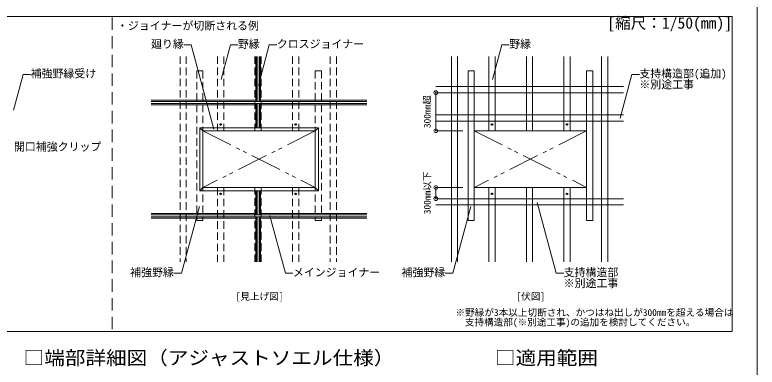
# Model space of a CAD drawing. Units: millimetres on the paper, enlarged 10 times, with parts at other scales. Extents: x -1950 to 1950, y -1347 to 1325.
# Drawn here: x 761 to 1950, y -511 to 54 of the extents above; entities that cross this region are included whole.
import ezdxf
from ezdxf.enums import TextEntityAlignment as Align

# ---------------------------------------------------------------- set-up
doc = ezdxf.new("R2010")
doc.units = ezdxf.units.MM
doc.header["$LTSCALE"] = 10
doc.header["$PDMODE"] = 32
doc.header["$PDSIZE"] = 6
for name, pattern in [('DASHED1', [1.8, 1.2, -0.6]), ('DASHED2', [3, 2, -1]), ('DOUBLE_CHAIN1', [8.8, 5, -1, 0.6, -0.6, 0.6, -1])]:
    doc.linetypes.add(name, pattern=pattern)
for name, color, linetype, lineweight in [('8-1_吊り材', 7, 'Continuous', 18), ('8-2_野縁受け', 3, 'Continuous', 18), ('8-3_野縁', 2, 'Continuous', 25), ('8-5_寸法', 4, 'Continuous', 9), ('8-6_文字', 7, 'Continuous', 18), ('8-9_躯体他', 4, 'Continuous', 9), ('8-B_補強金具・金具・その他', 3, 'Continuous', 18), ('8-C_ビス・アンカーボルト・強調図形', 2, 'Continuous', 25), ('8-D_パネル', 4, 'Continuous', 9), ('F-3_野縁', 3, 'Continuous', 18)]:
    doc.layers.add(name, color=color, linetype=linetype, lineweight=lineweight)
doc.layers.add('F-6_文字', color=7, linetype='Continuous')
doc.styles.add('ＭＳ ゴシック', font='')
doc.styles.get('ＭＳ ゴシック').set_extended_font_data('MS Gothic')

msp = doc.modelspace()

# ---------------------------------------------------------------- linework, layer by layer
at = {"layer": '8-1_吊り材', "linetype": 'DASHED1'}
for p, q in [((1025.59, -12.82), (1025.59, -342.42)), ((1035.59, -12.82), (1035.59, -342.42)), ((1085.59, -12.82), (1085.59, -132.19)), ((1095.59, -12.82), (1095.59, -132.19)), ((1145.59, -12.82), (1145.59, -132.19)), ((1155.59, -12.82), (1155.59, -132.19)), ((1205.59, -12.82), (1205.59, -132.19)), ((1215.59, -12.82), (1215.59, -132.19)), ((1266.19, -12.82), (1266.19, -342.42)), ((1276.19, -12.82), (1276.19, -342.42)), ((1052.22, -36.08), (1062.22, -36.08)), ((1062.22, -36.08), (1062.22, -276.08)), ((1242.22, -36.08), (1252.22, -36.08)), ((1252.22, -36.08), (1252.22, -276.08)), ((1085.59, -223.19), (1085.59, -342.42)), ((1095.59, -223.19), (1095.59, -342.42)), ((1145.59, -342.42), (1145.59, -223.19)), ((1155.59, -342.42), (1155.59, -223.19)), ((1205.59, -223.19), (1205.59, -342.42)), ((1215.59, -223.19), (1215.59, -342.42))]:
    msp.add_line(p, q, dxfattribs=at)
at = {"layer": '8-1_吊り材'}
for p, q in [((1460.26, -12.82), (1460.26, -342.42)), ((1470.26, -12.82), (1470.26, -342.42)), ((1520.26, -12.82), (1520.26, -132.19)), ((1530.26, -12.82), (1530.26, -132.19)), ((1580.26, -12.82), (1580.26, -132.19)), ((1590.26, -12.82), (1590.26, -132.19)), ((1640.26, -12.82), (1640.26, -132.19)), ((1650.26, -12.82), (1650.26, -132.19)), ((1700.86, -12.82), (1700.86, -342.42)), ((1710.86, -12.82), (1710.86, -342.42)), ((1486.89, -36.08), (1486.89, -276.08)), ((1486.89, -36.08), (1496.89, -36.08)), ((1496.89, -36.08), (1496.89, -276.08)), ((1676.89, -36.08), (1686.89, -36.08)), ((1686.89, -36.08), (1686.89, -276.08)), ((1520.26, -223.19), (1520.26, -342.42)), ((1530.26, -223.19), (1530.26, -342.42)), ((1580.26, -342.42), (1580.26, -223.19)), ((1590.26, -342.42), (1590.26, -223.19)), ((1640.26, -223.19), (1640.26, -342.42)), ((1650.26, -223.19), (1650.26, -342.42)), ((1486.89, -276.08), (1496.89, -276.08))]:
    msp.add_line(p, q, dxfattribs=at)
at = {"layer": '8-1_吊り材', "linetype": 'DASHED1'}
for points in [[(1052.22, -36.08), (1052.22, -276.08), (1062.22, -276.08)], [(1242.22, -36.08), (1242.22, -276.08), (1252.22, -276.08)]]:
    msp.add_lwpolyline(points, dxfattribs=at)
at = {"layer": '8-1_吊り材'}
msp.add_lwpolyline([(1676.89, -36.08), (1676.89, -276.08), (1686.89, -276.08)], dxfattribs=at)
at = {"layer": '8-2_野縁受け'}
for p, q in [((1146.79, -82.82), (979.53, -82.82)), ((1324.93, -82.82), (1154.39, -82.82)), ((1324.93, -84.99), (979.53, -84.99)), ((979.53, -88.39), (1324.93, -88.39)), ((979.53, -90.42), (1146.79, -90.42)), ((1154.39, -90.42), (1324.93, -90.42)), ((1146.79, -264.82), (979.53, -264.82)), ((1324.93, -266.99), (979.53, -266.99)), ((979.53, -270.39), (1324.93, -270.39)), ((979.53, -272.42), (1146.79, -272.42)), ((1324.93, -264.82), (1154.39, -264.82)), ((1154.39, -272.42), (1324.93, -272.42))]:
    msp.add_line(p, q, dxfattribs=at)
at = {"layer": '8-3_野縁'}
for p, q in [((1146.79, -12.82), (1146.79, -84.99)), ((1148.89, -84.99), (1148.89, -12.82)), ((1152.28, -12.82), (1152.28, -84.99)), ((1154.39, -84.99), (1154.39, -12.82)), ((1146.79, -88.39), (1146.79, -127.19)), ((1148.89, -127.19), (1148.89, -88.39)), ((1152.28, -88.39), (1152.28, -127.19)), ((1154.39, -127.19), (1154.39, -88.39)), ((1146.79, -228.19), (1146.79, -266.99)), ((1148.89, -266.99), (1148.89, -228.19)), ((1152.28, -228.19), (1152.28, -266.99)), ((1154.39, -266.99), (1154.39, -228.19)), ((1146.79, -270.39), (1146.79, -342.42)), ((1148.89, -342.42), (1148.89, -270.39)), ((1152.28, -270.39), (1152.28, -342.42)), ((1154.39, -342.42), (1154.39, -270.39))]:
    msp.add_line(p, q, dxfattribs=at)
at = {"layer": '8-5_寸法'}
for p, q in [((1435.26, -132.19), (1435.26, -71.08)), ((1435.26, -71.08), (1477.86, -71.08)), ((1435.26, -132.19), (1478.57, -132.19)), ((1435.26, -223.19), (1478.57, -223.19)), ((1435.26, -241.08), (1435.26, -223.19)), ((1435.26, -241.08), (1477.86, -241.08))]:
    msp.add_line(p, q, dxfattribs=at)
at = {"layer": '8-5_寸法', "color": 7}
for p in [(1435.26, -71.08), (1435.26, -132.19), (1435.26, -223.19), (1435.26, -241.08)]:
    msp.add_point(p, dxfattribs=at)
at = {"layer": '8-6_文字'}
for p, q in [((1106.13, 5.45), (1091.22, -50.19)), ((1106.13, 5.45), (1118.13, 5.45)), ((1168.55, 5.45), (1180.55, 5.45)), ((1540.8, 5.45), (1525.89, -50.19)), ((1540.8, 5.45), (1552.8, 5.45)), ((774.2, -41.98), (758.83, -99.33)), ((774.2, -41.98), (786.2, -41.98)), ((1749.29, -41.98), (1730.51, -112.04)), ((1749.29, -41.98), (1761.29, -41.98)), ((1628.1, -360.69), (1597.72, -247.32)), ((1027.72, -360.69), (1056.48, -253.36)), ((1462.39, -360.69), (1491.15, -253.36)), ((1015.72, -360.69), (1027.72, -360.69)), ((1450.39, -360.69), (1462.39, -360.69)), ((1628.1, -360.69), (1640.1, -360.69))]:
    msp.add_line(p, q, dxfattribs=at)
at = {"layer": '8-6_文字', "color": 4, "lineweight": 9}
for p, q in [((1015.72, -360.69), (1027.72, -360.69)), ((1450.39, -360.69), (1462.39, -360.69))]:
    msp.add_line(p, q, dxfattribs=at)
at = {"layer": '8-6_文字'}
for points in [[(1079.72, -129.67), (1043.52, 5.45), (1031.52, 5.45)], [(1151.15, -59.47), (1168.55, 5.45), (1180.55, 5.45)], [(1169.61, -268.52), (1194.31, -360.69), (1206.31, -360.69)]]:
    msp.add_lwpolyline(points, dxfattribs=at)
at = {"layer": '8-9_躯体他'}
for p, q in [((1435.26, -61.08), (1735.86, -61.08)), ((1735.86, -71.08), (1435.26, -71.08)), ((1435.26, -106.84), (1735.86, -106.84)), ((1435.26, -116.84), (1735.86, -116.84)), ((1435.26, -241.08), (1735.86, -241.08)), ((1435.26, -251.08), (1735.86, -251.08))]:
    msp.add_line(p, q, dxfattribs=at)
at = {"layer": '8-B_補強金具・金具・その他'}
for p, q in [((1057.22, -127.19), (1247.22, -127.19)), ((1057.22, -228.19), (1057.22, -127.19)), ((1062.22, -132.19), (1057.22, -127.19)), ((1242.22, -132.19), (1247.22, -127.19)), ((1247.22, -127.19), (1247.22, -228.19)), ((1062.22, -132.19), (1062.22, -223.19)), ((1062.22, -132.19), (1242.22, -132.19)), ((1242.22, -132.19), (1242.22, -223.19)), ((1062.22, -223.19), (1057.22, -228.19)), ((1242.22, -223.19), (1062.22, -223.19)), ((1242.22, -223.19), (1247.22, -228.19)), ((1247.22, -228.19), (1057.22, -228.19))]:
    msp.add_line(p, q, dxfattribs=at)
at = {"layer": '8-C_ビス・アンカーボルト・強調図形'}
for p, q in [((1090.14, -121.96), (1090.37, -121.96)), ((1090.37, -121.96), (1090.45, -121.92)), ((1090.37, -121.96), (1090.4, -122)), ((1090.37, -122.17), (1090.4, -122.13)), ((1090.45, -121.92), (1090.49, -121.96)), ((1090.45, -122.2), (1090.49, -122.17)), ((1090.49, -122.28), (1090.45, -122.2)), ((1090.7, -122.06), (1090.48, -122.06)), ((1090.49, -121.84), (1090.52, -121.88)), ((1090.49, -122.28), (1090.52, -122.25)), ((1090.49, -122.51), (1090.49, -122.28)), ((1090.59, -121.95), (1090.59, -122.17)), ((1090.69, -121.84), (1090.66, -121.88)), ((1090.69, -122.28), (1090.66, -122.25)), ((1090.69, -121.61), (1090.69, -121.84)), ((1090.69, -121.84), (1090.73, -121.92)), ((1090.73, -121.92), (1090.69, -121.96)), ((1090.73, -122.2), (1090.69, -122.17)), ((1090.81, -121.96), (1090.73, -121.92)), ((1090.81, -122.17), (1090.73, -122.2)), ((1090.81, -121.96), (1090.78, -122)), ((1090.81, -122.17), (1090.78, -122.13)), ((1091.04, -121.96), (1090.81, -121.96)), ((1091.04, -122.16), (1090.81, -122.17)), ((1210.14, -121.96), (1210.37, -121.96)), ((1210.37, -121.96), (1210.45, -121.92)), ((1210.37, -121.96), (1210.4, -122)), ((1210.37, -122.17), (1210.4, -122.13)), ((1210.45, -121.92), (1210.49, -121.96)), ((1210.45, -122.2), (1210.49, -122.17)), ((1210.49, -122.28), (1210.45, -122.2)), ((1210.7, -122.06), (1210.48, -122.06)), ((1210.49, -121.84), (1210.52, -121.88)), ((1210.49, -122.28), (1210.52, -122.25)), ((1210.49, -122.51), (1210.49, -122.28)), ((1210.59, -121.95), (1210.59, -122.17)), ((1210.69, -121.84), (1210.66, -121.88)), ((1210.69, -122.28), (1210.66, -122.25)), ((1210.69, -121.61), (1210.69, -121.84)), ((1210.69, -121.84), (1210.73, -121.92)), ((1210.73, -121.92), (1210.69, -121.96)), ((1210.73, -122.2), (1210.69, -122.17)), ((1210.81, -121.96), (1210.73, -121.92)), ((1210.81, -122.17), (1210.73, -122.2)), ((1210.81, -121.96), (1210.78, -122)), ((1210.81, -122.17), (1210.78, -122.13)), ((1211.04, -121.96), (1210.81, -121.96)), ((1211.04, -122.16), (1210.81, -122.17)), ((1524.81, -121.96), (1525.04, -121.96)), ((1525.04, -121.96), (1525.12, -121.92)), ((1525.04, -121.96), (1525.07, -122)), ((1525.04, -122.17), (1525.07, -122.13)), ((1525.12, -121.92), (1525.16, -121.96)), ((1525.12, -122.2), (1525.16, -122.17)), ((1525.16, -122.28), (1525.12, -122.2)), ((1525.37, -122.06), (1525.15, -122.06)), ((1525.16, -121.84), (1525.19, -121.88)), ((1525.16, -122.28), (1525.19, -122.25)), ((1525.16, -122.51), (1525.16, -122.28)), ((1525.26, -121.95), (1525.26, -122.17)), ((1525.36, -121.84), (1525.33, -121.88)), ((1525.36, -122.28), (1525.33, -122.25)), ((1525.36, -121.61), (1525.36, -121.84)), ((1525.36, -121.84), (1525.4, -121.92)), ((1525.4, -121.92), (1525.36, -121.96)), ((1525.4, -122.2), (1525.36, -122.17)), ((1525.48, -121.96), (1525.4, -121.92)), ((1525.48, -122.17), (1525.4, -122.2)), ((1525.48, -121.96), (1525.45, -122)), ((1525.48, -122.17), (1525.45, -122.13)), ((1525.71, -121.96), (1525.48, -121.96)), ((1525.71, -122.16), (1525.48, -122.17)), ((1644.81, -121.96), (1645.04, -121.96)), ((1645.04, -121.96), (1645.12, -121.92)), ((1645.04, -121.96), (1645.07, -122)), ((1645.04, -122.17), (1645.07, -122.13)), ((1645.12, -121.92), (1645.16, -121.96)), ((1645.12, -122.2), (1645.16, -122.17)), ((1645.16, -122.28), (1645.12, -122.2)), ((1645.37, -122.06), (1645.15, -122.06)), ((1645.16, -121.84), (1645.19, -121.88)), ((1645.16, -122.28), (1645.19, -122.25)), ((1645.16, -122.51), (1645.16, -122.28)), ((1645.26, -121.95), (1645.26, -122.17)), ((1645.36, -121.84), (1645.33, -121.88)), ((1645.36, -122.28), (1645.33, -122.25)), ((1645.36, -121.61), (1645.36, -121.84)), ((1645.36, -121.84), (1645.4, -121.92)), ((1645.4, -121.92), (1645.36, -121.96)), ((1645.4, -122.2), (1645.36, -122.17)), ((1645.48, -121.96), (1645.4, -121.92)), ((1645.48, -122.17), (1645.4, -122.2)), ((1645.48, -121.96), (1645.45, -122)), ((1645.48, -122.17), (1645.45, -122.13)), ((1645.71, -121.96), (1645.48, -121.96)), ((1645.71, -122.16), (1645.48, -122.17)), ((1090.14, -233.41), (1090.37, -233.41)), ((1090.37, -233.21), (1090.4, -233.24)), ((1090.37, -233.41), (1090.4, -233.38)), ((1090.37, -233.41), (1090.45, -233.45)), ((1090.49, -233.09), (1090.45, -233.17)), ((1090.45, -233.17), (1090.49, -233.21)), ((1090.45, -233.45), (1090.49, -233.42)), ((1090.7, -233.31), (1090.48, -233.31)), ((1090.49, -232.86), (1090.49, -233.09)), ((1090.49, -233.09), (1090.52, -233.12)), ((1090.49, -233.53), (1090.52, -233.5)), ((1090.59, -233.42), (1090.59, -233.2)), ((1090.69, -233.09), (1090.66, -233.12)), ((1090.69, -233.53), (1090.66, -233.5)), ((1090.73, -233.17), (1090.69, -233.21)), ((1090.73, -233.45), (1090.69, -233.42)), ((1090.69, -233.53), (1090.73, -233.45)), ((1090.69, -233.76), (1090.69, -233.53)), ((1090.81, -233.21), (1090.73, -233.17)), ((1090.81, -233.41), (1090.73, -233.45)), ((1090.81, -233.21), (1090.78, -233.24)), ((1090.81, -233.41), (1090.78, -233.38)), ((1091.04, -233.21), (1090.81, -233.21)), ((1091.04, -233.41), (1090.81, -233.41)), ((1210.14, -233.41), (1210.37, -233.41)), ((1210.37, -233.21), (1210.4, -233.24)), ((1210.37, -233.41), (1210.4, -233.38)), ((1210.37, -233.41), (1210.45, -233.45)), ((1210.49, -233.09), (1210.45, -233.17)), ((1210.45, -233.17), (1210.49, -233.21)), ((1210.45, -233.45), (1210.49, -233.42)), ((1210.7, -233.31), (1210.48, -233.31)), ((1210.49, -232.86), (1210.49, -233.09)), ((1210.49, -233.09), (1210.52, -233.12)), ((1210.49, -233.53), (1210.52, -233.5)), ((1210.59, -233.42), (1210.59, -233.2)), ((1210.69, -233.09), (1210.66, -233.12)), ((1210.69, -233.53), (1210.66, -233.5)), ((1210.73, -233.17), (1210.69, -233.21)), ((1210.73, -233.45), (1210.69, -233.42)), ((1210.69, -233.53), (1210.73, -233.45)), ((1210.69, -233.76), (1210.69, -233.53)), ((1210.81, -233.21), (1210.73, -233.17)), ((1210.81, -233.41), (1210.73, -233.45)), ((1210.81, -233.21), (1210.78, -233.24)), ((1210.81, -233.41), (1210.78, -233.38)), ((1211.04, -233.21), (1210.81, -233.21)), ((1211.04, -233.41), (1210.81, -233.41)), ((1524.81, -233.41), (1525.04, -233.41)), ((1525.04, -233.21), (1525.07, -233.24)), ((1525.04, -233.41), (1525.07, -233.38)), ((1525.04, -233.41), (1525.12, -233.45)), ((1525.16, -233.09), (1525.12, -233.17)), ((1525.12, -233.17), (1525.16, -233.21)), ((1525.12, -233.45), (1525.16, -233.42)), ((1525.37, -233.31), (1525.15, -233.31)), ((1525.16, -232.86), (1525.16, -233.09)), ((1525.16, -233.09), (1525.19, -233.12)), ((1525.16, -233.53), (1525.19, -233.5)), ((1525.26, -233.42), (1525.26, -233.2)), ((1525.36, -233.09), (1525.33, -233.12)), ((1525.36, -233.53), (1525.33, -233.5)), ((1525.4, -233.17), (1525.36, -233.21)), ((1525.4, -233.45), (1525.36, -233.42)), ((1525.36, -233.53), (1525.4, -233.45)), ((1525.36, -233.76), (1525.36, -233.53)), ((1525.48, -233.21), (1525.4, -233.17)), ((1525.48, -233.41), (1525.4, -233.45)), ((1525.48, -233.21), (1525.45, -233.24)), ((1525.48, -233.41), (1525.45, -233.38)), ((1525.71, -233.21), (1525.48, -233.21)), ((1525.71, -233.41), (1525.48, -233.41)), ((1644.81, -233.41), (1645.04, -233.41)), ((1645.04, -233.21), (1645.07, -233.24)), ((1645.04, -233.41), (1645.07, -233.38)), ((1645.04, -233.41), (1645.12, -233.45)), ((1645.16, -233.09), (1645.12, -233.17)), ((1645.12, -233.17), (1645.16, -233.21)), ((1645.12, -233.45), (1645.16, -233.42)), ((1645.37, -233.31), (1645.15, -233.31)), ((1645.16, -232.86), (1645.16, -233.09)), ((1645.16, -233.09), (1645.19, -233.12)), ((1645.16, -233.53), (1645.19, -233.5)), ((1645.26, -233.42), (1645.26, -233.2)), ((1645.36, -233.09), (1645.33, -233.12)), ((1645.36, -233.53), (1645.33, -233.5)), ((1645.4, -233.17), (1645.36, -233.21)), ((1645.4, -233.45), (1645.36, -233.42)), ((1645.36, -233.53), (1645.4, -233.45)), ((1645.36, -233.76), (1645.36, -233.53)), ((1645.48, -233.21), (1645.4, -233.17)), ((1645.48, -233.41), (1645.4, -233.45)), ((1645.48, -233.21), (1645.45, -233.24)), ((1645.48, -233.41), (1645.45, -233.38)), ((1645.71, -233.21), (1645.48, -233.21)), ((1645.71, -233.41), (1645.48, -233.41))]:
    msp.add_line(p, q, dxfattribs=at)
for points in [[(1090.14, -122.16), (1090.37, -122.17), (1090.45, -122.2)], [(1090.49, -121.61), (1090.49, -121.84), (1090.45, -121.92)], [(1090.69, -122.51), (1090.69, -122.28), (1090.73, -122.2)], [(1210.14, -122.16), (1210.37, -122.17), (1210.45, -122.2)], [(1210.49, -121.61), (1210.49, -121.84), (1210.45, -121.92)], [(1210.69, -122.51), (1210.69, -122.28), (1210.73, -122.2)], [(1524.81, -122.16), (1525.04, -122.17), (1525.12, -122.2)], [(1525.16, -121.61), (1525.16, -121.84), (1525.12, -121.92)], [(1525.36, -122.51), (1525.36, -122.28), (1525.4, -122.2)], [(1644.81, -122.16), (1645.04, -122.17), (1645.12, -122.2)], [(1645.16, -121.61), (1645.16, -121.84), (1645.12, -121.92)], [(1645.36, -122.51), (1645.36, -122.28), (1645.4, -122.2)], [(1090.14, -233.21), (1090.37, -233.21), (1090.45, -233.17)], [(1090.49, -233.76), (1090.49, -233.53), (1090.45, -233.45)], [(1090.69, -232.86), (1090.69, -233.09), (1090.73, -233.17)], [(1210.14, -233.21), (1210.37, -233.21), (1210.45, -233.17)], [(1210.49, -233.76), (1210.49, -233.53), (1210.45, -233.45)], [(1210.69, -232.86), (1210.69, -233.09), (1210.73, -233.17)], [(1524.81, -233.21), (1525.04, -233.21), (1525.12, -233.17)], [(1525.16, -233.76), (1525.16, -233.53), (1525.12, -233.45)], [(1525.36, -232.86), (1525.36, -233.09), (1525.4, -233.17)], [(1644.81, -233.21), (1645.04, -233.21), (1645.12, -233.17)], [(1645.16, -233.76), (1645.16, -233.53), (1645.12, -233.45)], [(1645.36, -232.86), (1645.36, -233.09), (1645.4, -233.17)]]:
    msp.add_lwpolyline(points, dxfattribs=at)
for centre in [(1090.59, -122.06), (1210.59, -122.06), (1525.26, -122.06), (1645.26, -122.06), (1090.59, -233.31), (1210.59, -233.31), (1525.26, -233.31), (1645.26, -233.31)]:
    msp.add_circle(centre, 1.1, dxfattribs=at)
for centre, radius, start, end in [((1090.59, -122.06), 0.46, 167.57653, 192.42347), ((1090.59, -122.06), 0.229, 162.48255, 197.51745), ((1090.59, -122.06), 0.46, 77.57653, 102.42347), ((1090.59, -122.06), 0.46, 257.57653, 282.42347), ((1090.59, -122.06), 0.229, 72.48255, 107.51745), ((1090.59, -122.06), 0.229, 252.48255, 287.51745), ((1090.59, -122.06), 0.229, 342.48255, 17.51745), ((1090.59, -122.06), 0.46, 347.57653, 12.42347), ((1210.59, -122.06), 0.46, 167.57653, 192.42347), ((1210.59, -122.06), 0.229, 162.48255, 197.51745), ((1210.59, -122.06), 0.46, 77.57653, 102.42347), ((1210.59, -122.06), 0.46, 257.57653, 282.42347), ((1210.59, -122.06), 0.229, 72.48255, 107.51745), ((1210.59, -122.06), 0.229, 252.48255, 287.51745), ((1210.59, -122.06), 0.229, 342.48255, 17.51745), ((1210.59, -122.06), 0.46, 347.57653, 12.42347), ((1525.26, -122.06), 0.46, 167.57653, 192.42347), ((1525.26, -122.06), 0.229, 162.48255, 197.51745), ((1525.26, -122.06), 0.46, 77.57653, 102.42347), ((1525.26, -122.06), 0.46, 257.57653, 282.42347), ((1525.26, -122.06), 0.229, 72.48255, 107.51745), ((1525.26, -122.06), 0.229, 252.48255, 287.51745), ((1525.26, -122.06), 0.229, 342.48255, 17.51745), ((1525.26, -122.06), 0.46, 347.57653, 12.42347), ((1645.26, -122.06), 0.46, 167.57653, 192.42347), ((1645.26, -122.06), 0.229, 162.48255, 197.51745), ((1645.26, -122.06), 0.46, 77.57653, 102.42347), ((1645.26, -122.06), 0.46, 257.57653, 282.42347), ((1645.26, -122.06), 0.229, 72.48255, 107.51745), ((1645.26, -122.06), 0.229, 252.48255, 287.51745), ((1645.26, -122.06), 0.229, 342.48255, 17.51745), ((1645.26, -122.06), 0.46, 347.57653, 12.42347), ((1090.59, -233.31), 0.46, 167.57653, 192.42347), ((1090.59, -233.31), 0.229, 162.48255, 197.51745), ((1090.59, -233.31), 0.46, 77.57653, 102.42347), ((1090.59, -233.31), 0.46, 257.57653, 282.42347), ((1090.59, -233.31), 0.229, 72.48255, 107.51745), ((1090.59, -233.31), 0.229, 252.48255, 287.51745), ((1090.59, -233.31), 0.229, 342.48255, 17.51745), ((1090.59, -233.31), 0.46, 347.57653, 12.42347), ((1210.59, -233.31), 0.46, 167.57653, 192.42347), ((1210.59, -233.31), 0.229, 162.48255, 197.51745), ((1210.59, -233.31), 0.46, 77.57653, 102.42347), ((1210.59, -233.31), 0.46, 257.57653, 282.42347), ((1210.59, -233.31), 0.229, 72.48255, 107.51745), ((1210.59, -233.31), 0.229, 252.48255, 287.51745), ((1210.59, -233.31), 0.229, 342.48255, 17.51745), ((1210.59, -233.31), 0.46, 347.57653, 12.42347), ((1525.26, -233.31), 0.46, 167.57653, 192.42347), ((1525.26, -233.31), 0.229, 162.48255, 197.51745), ((1525.26, -233.31), 0.46, 77.57653, 102.42347), ((1525.26, -233.31), 0.46, 257.57653, 282.42347), ((1525.26, -233.31), 0.229, 72.48255, 107.51745), ((1525.26, -233.31), 0.229, 252.48255, 287.51745), ((1525.26, -233.31), 0.229, 342.48255, 17.51745), ((1525.26, -233.31), 0.46, 347.57653, 12.42347), ((1645.26, -233.31), 0.46, 167.57653, 192.42347), ((1645.26, -233.31), 0.229, 162.48255, 197.51745), ((1645.26, -233.31), 0.46, 77.57653, 102.42347), ((1645.26, -233.31), 0.46, 257.57653, 282.42347), ((1645.26, -233.31), 0.229, 72.48255, 107.51745), ((1645.26, -233.31), 0.229, 252.48255, 287.51745), ((1645.26, -233.31), 0.229, 342.48255, 17.51745), ((1645.26, -233.31), 0.46, 347.57653, 12.42347)]:
    msp.add_arc(centre, radius, start, end, dxfattribs=at)
at = {"layer": '8-D_パネル', "linetype": 'DOUBLE_CHAIN1'}
for p, q in [((1062.22, -132.19), (1242.22, -223.19)), ((1242.22, -132.19), (1062.22, -223.19)), ((1496.89, -132.19), (1676.89, -223.19)), ((1676.89, -132.19), (1496.89, -223.19))]:
    msp.add_line(p, q, dxfattribs=at)
at = {"layer": '8-D_パネル'}
for p, q in [((1062.22, -132.19), (1242.22, -132.19)), ((1062.22, -132.19), (1062.22, -223.19)), ((1242.22, -132.19), (1242.22, -223.19)), ((1496.89, -132.19), (1676.89, -132.19)), ((1496.89, -132.19), (1496.89, -223.19)), ((1676.89, -132.19), (1676.89, -223.19)), ((1242.22, -223.19), (1062.22, -223.19)), ((1676.89, -223.19), (1496.89, -223.19))]:
    msp.add_line(p, q, dxfattribs=at)
for points in [[(1062.22, -223.19), (1062.22, -132.19), (1153.22, -132.19)], [(1496.89, -223.19), (1496.89, -132.19), (1587.89, -132.19)]]:
    msp.add_lwpolyline(points, dxfattribs=at)
at = {"layer": 'F-3_野縁'}
for p, q in [((1950, 1325), (1950, -1325)), ((20, 51), (1910, 51)), ((1910, -453.82), (1910, 51)), ((20, -453.82), (1910, -453.82))]:
    msp.add_line(p, q, dxfattribs=at)
at = {"layer": 'F-3_野縁', "linetype": 'DASHED2'}
msp.add_line((916.95, 49.71), (916.95, -453.82), dxfattribs=at)

# ---------------------------------------------------------------- texts
at = {"layer": '8-5_寸法', "style": 'ＭＳ ゴシック'}
for s, p in [('300mm超', (1430.26, -127.89)), ('300mm以下', (1430.26, -265.89))]:
    msp.add_text(s, height=11, rotation=90, dxfattribs=at).set_placement(p, align=Align.BOTTOM_LEFT)
at = {"layer": '8-6_文字', "style": 'ＭＳ ゴシック'}
for s, height, p in [('・ジョイナーが切断される例', 12.83, (924.45, 26)), ('廻り縁', 12.83, (979.02, -3.3)), ('野縁', 12.83, (1118.13, -3.3)), ('クロスジョイナー', 12.83, (1180.55, -3.3)), ('野縁', 12.83, (1552.8, -3.3)), ('補強野縁受け', 12.83, (786.2, -50.73)), ('支持構造部(追加)', 12.83, (1761.29, -50.73)), ('※別途工事', 12.83, (1761.29, -68.23)), ('開口補強クリップ', 12.83, (759.54, -168.01)), ('補強野縁', 12.83, (945.72, -369.44)), ('メインジョイナー', 12.83, (1206.31, -369.44)), ('補強野縁', 12.83, (1380.39, -369.44)), ('支持構造部', 12.83, (1640.1, -369.44)), ('※別途工事', 12.83, (1640.1, -386.94)), ('[見上げ図]', 11, (1114.72, -406.54)), ('[伏図]', 11, (1564.39, -406.54)), ('※野縁が3本以上切断され、かつはね出しが300mmを超える場合は', 11, (1466.8, -432.33)), ('支持構造部(※別途工事)の追加を検討してください。', 11, (1481.8, -447.84))]:
    msp.add_text(s, height=height, dxfattribs=at).set_placement(p, align=Align.BOTTOM_LEFT)
at = {"layer": 'F-6_文字', "style": 'ＭＳ ゴシック'}
msp.add_text('[縮尺：1/50(mm)]', height=18.33, dxfattribs=at).set_placement((1710, 26), align=Align.BOTTOM_LEFT)
at = {"layer": 'F-6_文字', "style": 'ＭＳ ゴシック', "width": 1.1}
for s, p in [('□端部詳細図（アジャストソエル仕様）', (775, -513.82)), ('□適用範囲', (1530, -513.82))]:
    msp.add_text(s, height=21.99, dxfattribs=at).set_placement(p, align=Align.BOTTOM_LEFT)

doc.saveas('drawing.dxf')
